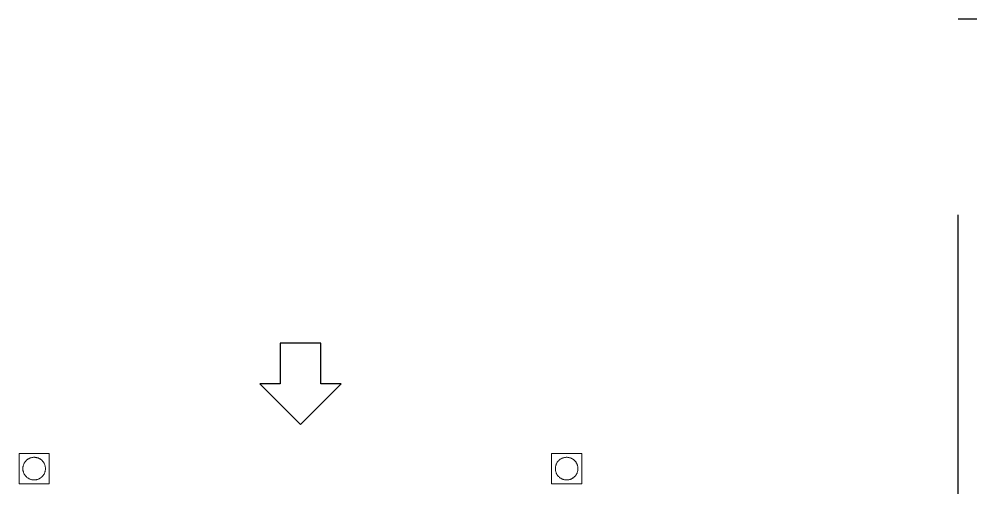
# Model space of a CAD drawing. Header units: millimetres. Extents: x 8456 to 190005487, y 619 to 455456909.
# Drawn here: x 210976 to 211947, y 156812 to 157291 of the extents above; entities that cross this region are included whole.
import ezdxf

# ---------------------------------------------------------------- set-up
doc = ezdxf.new("R2010")
doc.units = ezdxf.units.MM
doc.header["$LTSCALE"] = 400
doc.header["$MEASUREMENT"] = 0
for name, pattern in [('DASHED2', [0.375, 0.25, -0.125]), ('HID', [2, 1.1, -0.9]), ('XR-평면도$0$HID', [2, 1.1, -0.9])]:
    doc.linetypes.add(name, pattern=pattern)
doc.layers.get('0').update_dxf_attribs({"linetype": 'CONTINUOUS'})
doc.layers.add('A-FUR2', color=4, linetype='DASHED2')
doc.layers.add('XR-평면도$0$A-FFXM-FURN1', color=8, linetype='XR-평면도$0$HID', lineweight=18)
doc.layers.add('XR-평면도$0$A-XXXX-SYMB', color=7, linetype='CONTINUOUS', lineweight=25)

# ---------------------------------------------------------------- blocks, each defined once
blk = doc.blocks.new('A$C2DB436D3')
at = {"layer": 'A-FUR2', "color": 8, "linetype": 'HID'}
for p, q in [((29078.7, 18632.6, 2515.7), (29078.7, 19358.6, 2515.7)), ((29078.7, 19358.6, 2515.7), (29628.7, 19358.6, 2515.7))]:
    blk.add_line(p, q, dxfattribs=at)
at = {"layer": 'XR-평면도$0$A-FFXM-FURN1', "color": 8}
for p, q in [((27753.2, 18724.5, 2515.7), (27709.2, 18724.5, 2515.7)), ((27709.2, 18724.5, 2515.7), (27709.2, 18680.5, 2515.7)), ((27753.2, 18680.5, 2515.7), (27753.2, 18724.5, 2515.7)), ((28485.8, 18680.5, 2515.7), (28485.8, 18724.5, 2515.7)), ((28485.8, 18724.5, 2515.7), (28529.8, 18724.5, 2515.7)), ((28529.8, 18724.5, 2515.7), (28529.8, 18680.5, 2515.7)), ((27709.2, 18680.5, 2515.7), (27753.2, 18680.5, 2515.7)), ((28529.8, 18680.5, 2515.7), (28485.8, 18680.5, 2515.7))]:
    blk.add_line(p, q, dxfattribs=at)
for centre in [(27731.2, 18702.5, 2515.7), (28507.8, 18702.5, 2515.7)]:
    blk.add_circle(centre, 16.5, dxfattribs=at)
at = {"layer": 'XR-평면도$0$A-XXXX-SYMB', "color": 8}
for p, q in [((28149.2, 18885.6, 2515.7), (28089.8, 18885.6, 2515.7)), ((28089.8, 18885.6, 2515.7), (28089.8, 18826.2, 2515.7)), ((28149.2, 18826.2, 2515.7), (28149.2, 18885.6, 2515.7)), ((28089.8, 18826.2, 2515.7), (28060.1, 18826.2, 2515.7)), ((28060.1, 18826.2, 2515.7), (28119.5, 18766.8, 2515.7)), ((28119.5, 18766.8, 2515.7), (28178.9, 18826.2, 2515.7)), ((28178.9, 18826.2, 2515.7), (28149.2, 18826.2, 2515.7))]:
    blk.add_line(p, q, dxfattribs=at)

msp = doc.modelspace()

# ---------------------------------------------------------------- block references
at = {"xscale": 0.7, "yscale": 0.7, "zscale": 0.7}
msp.add_blockref('A$C2DB436D3', (191579.09, 143740.16, -160.09), dxfattribs=at)

doc.saveas('drawing.dxf')
